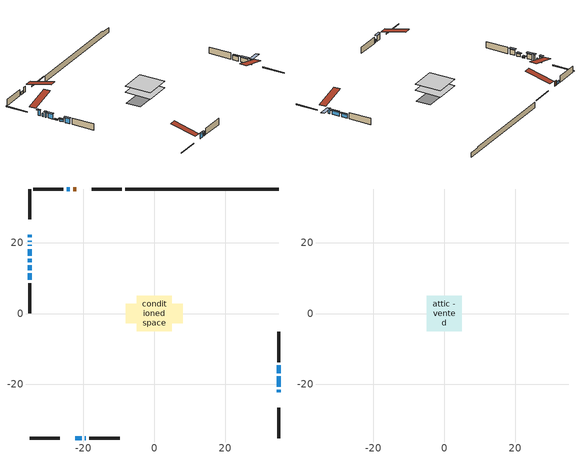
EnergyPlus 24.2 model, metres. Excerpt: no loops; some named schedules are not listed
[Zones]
conditioned space
 floor adiabatic (AdiabaticFloorConstruction): -5,-5 -5,5 5,5 5,-5 z0.61
 floor foundation (Slab1 construction): -8.09,-2.75 -8.09,2.75 8.09,2.75 8.09,-2.75 z-1.65
 wall outside (RimJoist1 construction): -9.15,35.13 -17.62,35.13 / -35.13,-35.13 -26.65,-35.13 / -35.13,35.13 -35.13,26.65 / 35.13,-35.13 35.13,-26.65 z0.61:0.91
 wall outside (AdiabaticWallConstruction 1): -22.02,35.13 -22.89,35.13 z0.61:2.64
 wall outside (AdiabaticWallConstruction): -35.13,22.26 -35.13,21.49 / -35.13,19.35 -35.13,19.06 z0.61:2.77; -22.26,-35.13 -20.48,-35.13 / -35.13,11.31 -35.13,9.53 z0.61:2.62; -35.13,20.56 -35.13,20.27 / -19.55,-35.13 -19.26,-35.13 / -23.81,35.13 -24.68,35.13 z0.61:1.83; 35.13,-22.26 35.13,-21.57 z0.61:2.44; -35.13,18.14 -35.13,16.33 z0.61:2.64; -35.13,15.41 -35.13,14.49 z0.61:0.99; -35.13,13.56 -35.13,12.24 z0.61:1.68; 35.13,-20.64 35.13,-17.72 z0.61:2.39; 35.13,-16.79 35.13,-14.66 z0.61:2.29
 wall outside (Wall1 construction): -25.61,35.13 -34.2,35.13 / -18.33,-35.13 -9.74,-35.13 / -35.13,8.6 -35.13,0.02 / 35.13,-13.73 35.13,-5.14 z0.61:3.05
 wall foundation (FoundationWall1 construction): -8.22,35.13,-1.65 -8.22,35.13,0.61 30.79,35.13,0.61 30.79,35.13,0.2 35.13,35.13,0.2 35.13,35.13,-1.65
 window (WindowConstruction 7): -35.13,22.25 -35.13,21.49 z0.61:2.77
 window (WindowConstruction 6): -22.25,-35.13 -20.48,-35.13 z0.61:2.62
 window (WindowConstruction 10): -35.13,20.56 -35.13,20.28 z0.61:1.83
 window (WindowConstruction 11): -19.55,-35.13 -19.26,-35.13 z0.61:1.83
 window (WindowConstruction 12): -23.81,35.13 -24.68,35.13 z0.61:1.83
 window (WindowConstruction 8): -35.13,19.35 -35.13,19.07 z0.61:2.77
 window (WindowConstruction 9): 35.13,-22.25 35.13,-21.57 z0.61:2.44
 window (WindowConstruction): -35.13,18.14 -35.13,16.33 z0.61:2.64
 window (WindowConstruction 1): -35.13,15.4 -35.13,14.49 z0.61:0.99
 window (WindowConstruction 2): -35.13,13.56 -35.13,12.24 z0.61:1.68
 window (WindowConstruction 3): -35.13,11.31 -35.13,9.53 z0.61:2.62
 window (WindowConstruction 4): 35.13,-20.64 35.13,-17.72 z0.61:2.39
 window (WindowConstruction 5): 35.13,-16.79 35.13,-14.66 z0.61:2.29
 door (Door): -22.02,35.13 -22.89,35.13 z0.61:2.64
 ceiling adiabatic (AdiabaticFloorConstruction): 5,-5 5,5 -5,5 -5,-5 z0.61
attic - vented
 floor to conditioned space (Floor1 construction Reversed): -5,-5 -5,5 5,5 5,-5 z3.05
 roof outside (Roof1 construction): -21.09,35.13,3.05 -21.09,25.28,5.51 -18.55,25.28,5.51 -18.55,35.13,3.05; -23.18,-35.13,3.05 -23.18,-25.28,5.51 -25.72,-25.28,5.51 -25.72,-35.13,3.05; -35.13,23.18,3.05 -25.28,23.18,5.51 -25.28,25.72,5.51 -35.13,25.72,3.05; 35.13,-23.18,3.05 25.28,-23.18,5.51 25.28,-25.72,5.51 35.13,-25.72,3.05
shading: -35.13,21.19 -35.13,22.55 -35.88,22.55 -35.88,21.19 z3.07; -20.18,-35.13 -22.55,-35.13 -22.55,-35.88 -20.18,-35.88 z2.91; -35.13,18.77 -35.13,19.64 -35.88,19.64 -35.88,18.77 z3.07; 35.13,-21.27 35.13,-22.55 39.54,-22.55 39.54,-21.27 z2.74; -35.13,16.03 -35.13,18.44 -35.88,18.44 -35.88,16.03 z2.94; -35.13,14.34 -35.13,15.55 -35.88,15.55 -35.88,14.34 z1.14; -35.13,12.09 -35.13,13.71 -35.88,13.71 -35.88,12.09 z1.83; -35.13,9.24 -35.13,11.61 -35.88,11.61 -35.88,9.24 z2.91; 35.13,-17.57 35.13,-20.79 35.88,-20.79 35.88,-17.57 z2.54; 35.13,-14.51 35.13,-16.94 35.88,-16.94 35.88,-14.51 z2.44
[Building]
Building 1: Terrain=Suburbs
[Site:Location]
Edmonton Intl AP_AB: Latitude {deg}=53.31; Longitude {deg}=-113.58; Time Zone {hr}=-7; Elevation {m}=723; Keep Site Location Information=Yes
[Site:GroundTemperature:Shallow]
-1.56185, -3.61833, -3.78302, -2.80711, 1.11059, 5.01004, 8.39065, 10.5322, 10.7141, 8.97234, 5.67794, 1.89811
[Site:WaterMainsTemperature]
Calculation Method=Schedule; Temperature Schedule=mains temperature schedule
[Material] Roughness=Rough; Thermal Absorptance=0.9
Name | Thickness {m} | Conductivity {W/m-K} | Density {kg/m3} | Specific Heat {J/kg-K} | Solar Absorptance | Visible Absorptance
asphalt or fiberglass shingles | 0.00635 | 0.162714 | 1121.4 | 1465.45 | 0.4 | 0.4
ceiling loosefill ins | 0.0846667 | 0.0480833 | 16.02 | 1046.75 | 0.7 | 0.7
ceiling stud and cavity | 0.1397 | 0.0823855 | 65.682 | 1177.47 | 0.7 | 0.7
concrete 4.0 in. | 0.1016 | 1.803125 | 2242.8 | 837.4 | 0.7 | 0.7
concrete 8.0 in. | 0.2032 | 1.803125 | 2242.8 | 837.4 | 0.7 | 0.7
door material | 0.04445 | 0.053851 | 512.64 | 1214.23 | 0.7 | 0.7
exterior vertical ins | 0.0648523 | 0.029427 | 32.04 | 1214.23 | 0.7 | 0.7
floor covering | 0.0127 | 0.0433444 | 54.468 | 1339.84 | 0.6 | 0.6
floor rigid ins; wall rigid ins 1 | 0.512978 | 0.029427 | 32.04 | 1214.23 | 0.7 | 0.7
floor stud and cavity | 0.1397 | 1.75129 | 37.0049 | 1207.88 | 0.7 | 0.7
furniture material conditioned space 1 | 0.1524 | 0.115458 | 640.8 | 1214.23 | 0.6 | 0.6
gypsum board | 0.0127 | 0.160291 | 801 | 837.4 | 0.6 | 0.6
gypsum board 1 | 0.0127 | 0.160291 | 801 | 837.4 | 0.7 | 0.7
osb sheathing 0.5 in. | 0.0127 | 0.115458 | 512.64 | 1214.23 | 0.7 | 0.7
osb sheathing 0.75 in. | 0.01905 | 0.115458 | 512.64 | 1214.23 | 0.7 | 0.7
osb sheathing 2.0 in. | 0.0508 | 0.115458 | 512.64 | 1214.23 | 0.7 | 0.7
rim joist rigid ins | 0.103632 | 0.029427 | 32.04 | 1214.23 | 0.7 | 0.7
rim joist stud and cavity | 0.0508 | 0.145282 | 125.044 | 1163.47 | 0.6 | 0.6
wall rigid ins | 0.051816 | 0.029427 | 32.04 | 1214.23 | 0.7 | 0.7
wall stud and cavity | 0.1397 | 0.0894458 | 139.0536 | 1170.24 | 0.7 | 0.7
wall stud and cavity 1 | 0.0889 | 0.380278 | 52.3479 | 1209.89 | 0.7 | 0.7
wall stud and cavity 2 | 0.0889 | 0.391764 | 83.0341 | 1211.67 | 0.7 | 0.7
wood siding | 0.0254 | 0.102417 | 544.68 | 1172.36 | 0.4 | 0.4
wood siding 1; wood siding 2; wood siding 3 | 0.0254 | 0.102417 | 544.68 | 1172.36 | 0.7 | 0.7
[WindowMaterial:SimpleGlazingSystem]
Name | U-Factor {W/m2-K} | Solar Heat Gain Coefficient
WindowMaterial | 1.80049 | 0.39
WindowMaterial 1 | 1.694883 | 0.26
WindowMaterial 10 | 1.49842 | 0.33
WindowMaterial 2 | 1.75053 | 0.39
WindowMaterial 3 | 0.980591 | 0.21
WindowMaterial 4 | 1.53476 | 0.47
WindowMaterial 5 | 0.902234 | 0.35
WindowMaterial 6 | 0.901666 | 0.35
WindowMaterial 7 | 1.27755 | 0.25
WindowMaterial 8 | 1.87828 | 0.2
WindowMaterial 9 | 1.33319 | 0.25
[Construction]
AdiabaticFloorConstruction: floor stud and cavity, floor rigid ins, osb sheathing 0.75 in., floor covering
AdiabaticWallConstruction: wood siding 2, wall rigid ins 1, wall stud and cavity 1, gypsum board
AdiabaticWallConstruction 1: wood siding 3, wall rigid ins 1, wall stud and cavity 1, gypsum board
Door: door material
Floor1 construction Reversed: gypsum board, ceiling stud and cavity, ceiling loosefill ins
FoundationWall1 construction: concrete 8.0 in., gypsum board 1
furniture construction conditioned space 1: furniture material conditioned space 1
PartitionWallConstruction: gypsum board, wall stud and cavity 2, gypsum board
RimJoist1 construction: wood siding 1, rim joist rigid ins, osb sheathing 2.0 in., rim joist stud and cavity
Roof1 construction: asphalt or fiberglass shingles
Slab1 construction: concrete 4.0 in.
Wall1 construction: wood siding, wall rigid ins, osb sheathing 0.5 in., wall stud and cavity, gypsum board
WindowConstruction: WindowMaterial
WindowConstruction 1: WindowMaterial 1
WindowConstruction 10; WindowConstruction 11; WindowConstruction 12: WindowMaterial 10
WindowConstruction 2: WindowMaterial 2
WindowConstruction 3: WindowMaterial 3
WindowConstruction 4: WindowMaterial 4
WindowConstruction 5: WindowMaterial 5
WindowConstruction 6: WindowMaterial 6
WindowConstruction 7: WindowMaterial 7
WindowConstruction 8: WindowMaterial 8
WindowConstruction 9: WindowMaterial 9
[Zone] Multiplier=1; Part of Total Floor Area=Yes
Name | Volume {m3}
attic - vented | 40.3984
conditioned space | 467.8
[Space]
Name | Zone | Volume {m3}
attic - vented 1 | attic - vented | 40.3984
conditioned space 1 | conditioned space | 467.8
[ZoneInfiltration:EffectiveLeakageArea]
infil attic - vented 1: Zone or Space=attic - vented 1; Schedule=Always On Discrete; Effective Air Leakage Area {cm2}=3476.87; Stack Coefficient=0.000171196; Wind Coefficient=8.84031e-06
[ZoneMixing]
whole house fan mix: Zone or Space=attic - vented; Schedule=Always On Continuous; Design Flow Rate Calculation Method=Flow/Zone; Design Flow Rate {m3/s}=0; Source Zone or Space=conditioned space
[SurfaceProperty:ExposedFoundationPerimeter]
Slab1: Exposed Perimeter Calculation Method=TotalExposedPerimeter; Total Exposed Perimeter {m}=43.343
[InternalMass] Zone or ZoneList=conditioned space; Space or SpaceList=conditioned space 1
Name | Construction | Surface Area {m2}
furniture mass conditioned space 1 | furniture construction conditioned space 1 | 75.5599
partition wall mass | PartitionWallConstruction | 188.9
[Lights]
interior lighting: Zone or ZoneList or Space or SpaceList=conditioned space 1; Schedule=interior lighting schedule; Design Level Calculation Method=LightingLevel; Lighting Level {W}=343.2; Return Air Fraction=0; Fraction Radiant=0.6; Fraction Visible=0.2; Fraction Replaceable=1
[People]
occupants: Zone or ZoneList or Space or SpaceList=conditioned space 1; Number of People Schedule=occupants schedule; Number of People Calculation Method=People; Number of People=3; Fraction Radiant=0.314171; Sensible Heat Fraction=0.56303; Activity Level Schedule=occupants activity schedule; Carbon Dioxide Generation Rate {m3/s-W}=0; Enable ASHRAE 55 Comfort Warnings=No; Mean Radiant Temperature Calculation Type=EnclosureAveraged
[ElectricEquipment] Zone or ZoneList or Space or SpaceList=conditioned space 1; Design Level Calculation Method=EquipmentLevel
Name | Schedule | Design Level {W} | Fraction Latent | Fraction Radiant | Fraction Lost
clothes dryer | clothes dryer schedule | 140.772 | 0.015 | 0.081 | 0.85
clothes washer | clothes washer schedule | 32.1985 | 0.03 | 0.162 | 0.7
cooking range | cooking range schedule | 215.147 | 0.08 | 0.432 | 0.2
dishwasher | dishwasher schedule | 66.8632 | 0.3 | 0.18 | 0.4
fridge | fridge schedule | 72.9452 | 0 | 0.6 | 0
mech vent house fan | mech vent house fan schedule | 0 | 0 | 0 | 1
mech vent house fan cfis | mech vent house fan cfis schedule | 0 | 0 | 0 | 0
misc plug loads | misc plug loads schedule | 494.7 | 0.045 | 0.513 | 0.1
whole house fan | Always On Discrete | 0 | 0 | 0 | 1
[OtherEquipment] Zone or ZoneList or Space or SpaceList=conditioned space 1; Design Level Calculation Method=EquipmentLevel
Name | Fuel Type | Schedule | Design Level {W} | Fraction Latent | Fraction Radiant | Fraction Lost
clothes dryer 1 | Electricity | clothes dryer schedule | 0 | 0.015 | 0.081 | 0.85
cooking range 1 | Electricity | cooking range schedule | 0 | 0.08 | 0.432 | 0.2
general water use latent | None | general water use schedule | 62.594 | 1 | 0 | 0
general water use sensible | None | general water use schedule | -61.6891 | 0 | 0.6 | 0
mech vent house fan latent load | None | Always On Discrete | 0 | 1 | 0 | 0
mech vent house fan sensible load | None | Always On Discrete | 0 | 0 | 0 | 0
water heater energy adjustment1 | NaturalGas | Always On Discrete | 0.01 | 0 | 0 | 1
[ZoneInfiltration:DesignFlowRate] Zone or ZoneList or Space or SpaceList=conditioned space 1; Schedule=Always On Discrete; Design Flow Rate Calculation Method=Flow/Zone; Design Flow Rate {m3/s}=0
infil flow; natural vent flow; whole house fan flow
[AvailabilityManager:Scheduled]
furnace airloop Availability Manager: Schedule=Always On Discrete
[Foundation:Kiva]
Foundation Kiva 1: Initial Indoor Air Temperature {C}=18; Wall Height Above Grade {m}=0.609996; Wall Depth Below Slab {m}=0.2032; Custom Block Material Name 1=exterior vertical ins; Custom Block Depth 1 {m}=2.26; Custom Block X Position 1 {m}=0.2159; Custom Block Z Position 1 {m}=0
[Foundation:Kiva:Settings]
Soil Conductivity {W/m-K}=0.849921; Soil Density {kg/m3}=1842.3; Soil Specific Heat {J/kg-K}=418.7; Ground Solar Absorptivity=0.9; Ground Thermal Absorptivity=0.9; Ground Surface Roughness {m}=0.03; Far-Field Width {m}=40; Deep-Ground Boundary Condition=ZeroFlux; Deep-Ground Depth {m}=40; Minimum Cell Dimension {m}=0.2; Maximum Cell Growth Coefficient=3; Simulation Timestep=Timestep
[Exterior:Lights]
exterior lighting: Schedule=exterior lighting schedule; Design Level {W}=75.6
[EnergyManagementSystem:GlobalVariable]
furnace_airloop_Fan_RTF
infil_program_Qfan
infil_program_Qinf
natural_vent_program_Qnv
natural_vent_program_Qwhf
[EnergyManagementSystem:Sensor]
Name | Output:Variable or Output:Meter Index Key | Output:Variable or Output:Meter
airflow_gain | infil flow | Infiltration Sensible Heat Gain Energy
airflow_gain_1 | natural vent flow | Infiltration Sensible Heat Gain Energy
airflow_gain_2 | whole house fan flow | Infiltration Sensible Heat Gain Energy
airflow_loss | infil flow | Infiltration Sensible Heat Loss Energy
airflow_loss_1 | natural vent flow | Infiltration Sensible Heat Loss Energy
airflow_loss_2 | whole house fan flow | Infiltration Sensible Heat Loss Energy
clg_load_cond |  | Cooling:EnergyTransfer:Zone:CONDITIONED SPACE
clg_sp_s; clg_sp_s_1 | cooling setpoint | Schedule Value
clothes_dryer_exhaust_0_sch_s | clothes dryer exhaust 0 schedule | Schedule Value
cool_season | cooling season schedule | Schedule Value
htg_load_cond |  | Heating:EnergyTransfer:Zone:CONDITIONED SPACE
htg_sp_s; htg_sp_s_1 | heating setpoint | Schedule Value
ig_ee_conv | clothes dryer | Electric Equipment Convective Heating Energy
ig_ee_conv_2 | cooking range | Electric Equipment Convective Heating Energy
ig_ee_conv_4 | fridge | Electric Equipment Convective Heating Energy
ig_ee_conv_5 | misc plug loads | Electric Equipment Convective Heating Energy
ig_ee_conv_6 | whole house fan | Electric Equipment Convective Heating Energy
ig_ee_rad | clothes dryer | Electric Equipment Radiant Heating Energy
ig_ee_rad_2 | cooking range | Electric Equipment Radiant Heating Energy
ig_ee_rad_4 | fridge | Electric Equipment Radiant Heating Energy
ig_ee_rad_5 | misc plug loads | Electric Equipment Radiant Heating Energy
ig_ee_rad_6 | whole house fan | Electric Equipment Radiant Heating Energy
ig_lgt_conv | interior lighting | Lights Convective Heating Energy
ig_lgt_rad | interior lighting | Lights Radiant Heating Energy
ig_lgt_vis | interior lighting | Lights Visible Radiation Heating Energy
ig_oe_conv | clothes dryer 1 | Other Equipment Convective Heating Energy
ig_oe_conv_1 | cooking range 1 | Other Equipment Convective Heating Energy
ig_oe_conv_2 | general water use latent | Other Equipment Convective Heating Energy
ig_oe_conv_3 | general water use sensible | Other Equipment Convective Heating Energy
ig_oe_conv_4 | water heater energy adjustment1 | Other Equipment Convective Heating Energy
ig_oe_rad | clothes dryer 1 | Other Equipment Radiant Heating Energy
ig_oe_rad_1 | cooking range 1 | Other Equipment Radiant Heating Energy
ig_oe_rad_2 | general water use latent | Other Equipment Radiant Heating Energy
ig_oe_rad_3 | general water use sensible | Other Equipment Radiant Heating Energy
ig_oe_rad_4 | water heater energy adjustment1 | Other Equipment Radiant Heating Energy
ig_ppl_conv | occupants | People Convective Heating Energy
ig_ppl_rad | occupants | People Radiant Heating Energy
im_conv | furniture mass conditioned space 1 | Surface Inside Face Convection Heat Gain Energy
im_conv_1 | partition wall mass | Surface Inside Face Convection Heat Gain Energy
im_ig | furniture mass conditioned space 1 | Surface Inside Face Internal Gains Radiation Heat Gain Energy
im_ig_1 | partition wall mass | Surface Inside Face Internal Gains Radiation Heat Gain Energy
im_lgt | furniture mass conditioned space 1 | Surface Inside Face Lights Radiation Heat Gain Energy
im_lgt_1 | partition wall mass | Surface Inside Face Lights Radiation Heat Gain Energy
im_sol | furniture mass conditioned space 1 | Surface Inside Face Solar Radiation Heat Gain Energy
im_sol_1 | partition wall mass | Surface Inside Face Solar Radiation Heat Gain Energy
im_surf | furniture mass conditioned space 1 | Surface Inside Face Net Surface Thermal Radiation Heat Gain Energy
im_surf_1 | partition wall mass | Surface Inside Face Net Surface Thermal Radiation Heat Gain Energy
mv_conv | mech vent house fan | Electric Equipment Convective Heating Energy
mv_conv_1 | mech vent house fan cfis | Electric Equipment Convective Heating Energy
mv_conv_2 | mech vent house fan latent load | Other Equipment Convective Heating Energy
mv_conv_3 | mech vent house fan sensible load | Other Equipment Convective Heating Energy
mv_rad | mech vent house fan | Electric Equipment Radiant Heating Energy
mv_rad_1 | mech vent house fan cfis | Electric Equipment Radiant Heating Energy
mv_rad_2 | mech vent house fan latent load | Other Equipment Radiant Heating Energy
mv_rad_3 | mech vent house fan sensible load | Other Equipment Radiant Heating Energy
natural_vent_s | natural vent schedule | Schedule Value
out_pb_s |  | Site Outdoor Air Barometric Pressure
out_wt_s |  | Site Outdoor Air Humidity Ratio
site_vw_s |  | Site Wind Speed
ss_back_out | Window1 | Surface Window Shortwave from Zone Back Out Window Heat Transfer Rate
ss_back_out_1 | Window10 | Surface Window Shortwave from Zone Back Out Window Heat Transfer Rate
ss_back_out_10 | Window7 | Surface Window Shortwave from Zone Back Out Window Heat Transfer Rate
ss_back_out_11 | Window8 | Surface Window Shortwave from Zone Back Out Window Heat Transfer Rate
ss_back_out_12 | Window9 | Surface Window Shortwave from Zone Back Out Window Heat Transfer Rate
ss_back_out_2 | Window11 | Surface Window Shortwave from Zone Back Out Window Heat Transfer Rate
ss_back_out_3 | Window12 | Surface Window Shortwave from Zone Back Out Window Heat Transfer Rate
ss_back_out_4 | Window13 | Surface Window Shortwave from Zone Back Out Window Heat Transfer Rate
ss_back_out_5 | Window2 | Surface Window Shortwave from Zone Back Out Window Heat Transfer Rate
ss_back_out_6 | Window3 | Surface Window Shortwave from Zone Back Out Window Heat Transfer Rate
ss_back_out_7 | Window4 | Surface Window Shortwave from Zone Back Out Window Heat Transfer Rate
ss_back_out_8 | Window5 | Surface Window Shortwave from Zone Back Out Window Heat Transfer Rate
ss_back_out_9 | Window6 | Surface Window Shortwave from Zone Back Out Window Heat Transfer Rate
ss_conv | Door1 | Surface Inside Face Convection Heat Gain Energy
ss_conv_1 | Window1 | Surface Inside Face Convection Heat Gain Energy
ss_conv_10 | Window6 | Surface Inside Face Convection Heat Gain Energy
ss_conv_11 | Window7 | Surface Inside Face Convection Heat Gain Energy
ss_conv_12 | Window8 | Surface Inside Face Convection Heat Gain Energy
ss_conv_13 | Window9 | Surface Inside Face Convection Heat Gain Energy
ss_conv_2 | Window10 | Surface Inside Face Convection Heat Gain Energy
ss_conv_3 | Window11 | Surface Inside Face Convection Heat Gain Energy
ss_conv_4 | Window12 | Surface Inside Face Convection Heat Gain Energy
ss_conv_5 | Window13 | Surface Inside Face Convection Heat Gain Energy
ss_conv_6 | Window2 | Surface Inside Face Convection Heat Gain Energy
ss_conv_7 | Window3 | Surface Inside Face Convection Heat Gain Energy
ss_conv_8 | Window4 | Surface Inside Face Convection Heat Gain Energy
ss_conv_9 | Window5 | Surface Inside Face Convection Heat Gain Energy
ss_ig | Door1 | Surface Inside Face Internal Gains Radiation Heat Gain Energy
ss_ig_1 | Window1 | Surface Inside Face Internal Gains Radiation Heat Gain Energy
ss_ig_10 | Window6 | Surface Inside Face Internal Gains Radiation Heat Gain Energy
ss_ig_11 | Window7 | Surface Inside Face Internal Gains Radiation Heat Gain Energy
ss_ig_12 | Window8 | Surface Inside Face Internal Gains Radiation Heat Gain Energy
ss_ig_13 | Window9 | Surface Inside Face Internal Gains Radiation Heat Gain Energy
ss_ig_2 | Window10 | Surface Inside Face Internal Gains Radiation Heat Gain Energy
ss_ig_3 | Window11 | Surface Inside Face Internal Gains Radiation Heat Gain Energy
ss_ig_4 | Window12 | Surface Inside Face Internal Gains Radiation Heat Gain Energy
ss_ig_5 | Window13 | Surface Inside Face Internal Gains Radiation Heat Gain Energy
ss_ig_6 | Window2 | Surface Inside Face Internal Gains Radiation Heat Gain Energy
ss_ig_7 | Window3 | Surface Inside Face Internal Gains Radiation Heat Gain Energy
ss_ig_8 | Window4 | Surface Inside Face Internal Gains Radiation Heat Gain Energy
ss_ig_9 | Window5 | Surface Inside Face Internal Gains Radiation Heat Gain Energy
ss_lgt | Door1 | Surface Inside Face Lights Radiation Heat Gain Energy
ss_sol | Door1 | Surface Inside Face Solar Radiation Heat Gain Energy
ss_surf | Door1 | Surface Inside Face Net Surface Thermal Radiation Heat Gain Energy
ss_surf_1 | Window1 | Surface Inside Face Net Surface Thermal Radiation Heat Gain Energy
ss_surf_10 | Window6 | Surface Inside Face Net Surface Thermal Radiation Heat Gain Energy
ss_surf_11 | Window7 | Surface Inside Face Net Surface Thermal Radiation Heat Gain Energy
ss_surf_12 | Window8 | Surface Inside Face Net Surface Thermal Radiation Heat Gain Energy
ss_surf_13 | Window9 | Surface Inside Face Net Surface Thermal Radiation Heat Gain Energy
ss_surf_2 | Window10 | Surface Inside Face Net Surface Thermal Radiation Heat Gain Energy
ss_surf_3 | Window11 | Surface Inside Face Net Surface Thermal Radiation Heat Gain Energy
ss_surf_4 | Window12 | Surface Inside Face Net Surface Thermal Radiation Heat Gain Energy
ss_surf_5 | Window13 | Surface Inside Face Net Surface Thermal Radiation Heat Gain Energy
ss_surf_6 | Window2 | Surface Inside Face Net Surface Thermal Radiation Heat Gain Energy
ss_surf_7 | Window3 | Surface Inside Face Net Surface Thermal Radiation Heat Gain Energy
ss_surf_8 | Window4 | Surface Inside Face Net Surface Thermal Radiation Heat Gain Energy
ss_surf_9 | Window5 | Surface Inside Face Net Surface Thermal Radiation Heat Gain Energy
ss_trans_in | Window1 | Surface Window Transmitted Solar Radiation Rate
ss_trans_in_1 | Window10 | Surface Window Transmitted Solar Radiation Rate
ss_trans_in_10 | Window7 | Surface Window Transmitted Solar Radiation Rate
ss_trans_in_11 | Window8 | Surface Window Transmitted Solar Radiation Rate
ss_trans_in_12 | Window9 | Surface Window Transmitted Solar Radiation Rate
ss_trans_in_2 | Window11 | Surface Window Transmitted Solar Radiation Rate
ss_trans_in_3 | Window12 | Surface Window Transmitted Solar Radiation Rate
ss_trans_in_4 | Window13 | Surface Window Transmitted Solar Radiation Rate
ss_trans_in_5 | Window2 | Surface Window Transmitted Solar Radiation Rate
ss_trans_in_6 | Window3 | Surface Window Transmitted Solar Radiation Rate
ss_trans_in_7 | Window4 | Surface Window Transmitted Solar Radiation Rate
ss_trans_in_8 | Window5 | Surface Window Transmitted Solar Radiation Rate
ss_trans_in_9 | Window6 | Surface Window Transmitted Solar Radiation Rate
ss_trans_out | Window1 | Surface Inside Face Initial Transmitted Diffuse Transmitted Out Window Solar Radiation Rate
ss_trans_out_1 | Window10 | Surface Inside Face Initial Transmitted Diffuse Transmitted Out Window Solar Radiation Rate
ss_trans_out_10 | Window7 | Surface Inside Face Initial Transmitted Diffuse Transmitted Out Window Solar Radiation Rate
ss_trans_out_11 | Window8 | Surface Inside Face Initial Transmitted Diffuse Transmitted Out Window Solar Radiation Rate
ss_trans_out_12 | Window9 | Surface Inside Face Initial Transmitted Diffuse Transmitted Out Window Solar Radiation Rate
ss_trans_out_2 | Window11 | Surface Inside Face Initial Transmitted Diffuse Transmitted Out Window Solar Radiation Rate
ss_trans_out_3 | Window12 | Surface Inside Face Initial Transmitted Diffuse Transmitted Out Window Solar Radiation Rate
ss_trans_out_4 | Window13 | Surface Inside Face Initial Transmitted Diffuse Transmitted Out Window Solar Radiation Rate
ss_trans_out_5 | Window2 | Surface Inside Face Initial Transmitted Diffuse Transmitted Out Window Solar Radiation Rate
ss_trans_out_6 | Window3 | Surface Inside Face Initial Transmitted Diffuse Transmitted Out Window Solar Radiation Rate
ss_trans_out_7 | Window4 | Surface Inside Face Initial Transmitted Diffuse Transmitted Out Window Solar Radiation Rate
ss_trans_out_8 | Window5 | Surface Inside Face Initial Transmitted Diffuse Transmitted Out Window Solar Radiation Rate
ss_trans_out_9 | Window6 | Surface Inside Face Initial Transmitted Diffuse Transmitted Out Window Solar Radiation Rate
s_conv | Floor1 | Surface Inside Face Convection Heat Gain Energy
s_conv_1 | FoundationWall1 | Surface Inside Face Convection Heat Gain Energy
s_conv_10 | Wall1:180 | Surface Inside Face Convection Heat Gain Energy
s_conv_11 | Wall1:270 | Surface Inside Face Convection Heat Gain Energy
s_conv_12 | Wall1:90 | Surface Inside Face Convection Heat Gain Energy
s_conv_2 | inferred conditioned ceiling | Surface Inside Face Convection Heat Gain Energy
s_conv_3 | inferred conditioned floor | Surface Inside Face Convection Heat Gain Energy
s_conv_4 | RimJoist1:0 | Surface Inside Face Convection Heat Gain Energy
s_conv_5 | RimJoist1:180 | Surface Inside Face Convection Heat Gain Energy
s_conv_6 | RimJoist1:270 | Surface Inside Face Convection Heat Gain Energy
s_conv_7 | RimJoist1:90 | Surface Inside Face Convection Heat Gain Energy
s_conv_8 | Slab1 | Surface Inside Face Convection Heat Gain Energy
s_conv_9 | Wall1:0 | Surface Inside Face Convection Heat Gain Energy
s_ig | Floor1 | Surface Inside Face Internal Gains Radiation Heat Gain Energy
s_ig_1 | FoundationWall1 | Surface Inside Face Internal Gains Radiation Heat Gain Energy
s_ig_10 | Wall1:180 | Surface Inside Face Internal Gains Radiation Heat Gain Energy
s_ig_11 | Wall1:270 | Surface Inside Face Internal Gains Radiation Heat Gain Energy
s_ig_12 | Wall1:90 | Surface Inside Face Internal Gains Radiation Heat Gain Energy
s_ig_2 | inferred conditioned ceiling | Surface Inside Face Internal Gains Radiation Heat Gain Energy
s_ig_3 | inferred conditioned floor | Surface Inside Face Internal Gains Radiation Heat Gain Energy
s_ig_4 | RimJoist1:0 | Surface Inside Face Internal Gains Radiation Heat Gain Energy
s_ig_5 | RimJoist1:180 | Surface Inside Face Internal Gains Radiation Heat Gain Energy
s_ig_6 | RimJoist1:270 | Surface Inside Face Internal Gains Radiation Heat Gain Energy
s_ig_7 | RimJoist1:90 | Surface Inside Face Internal Gains Radiation Heat Gain Energy
